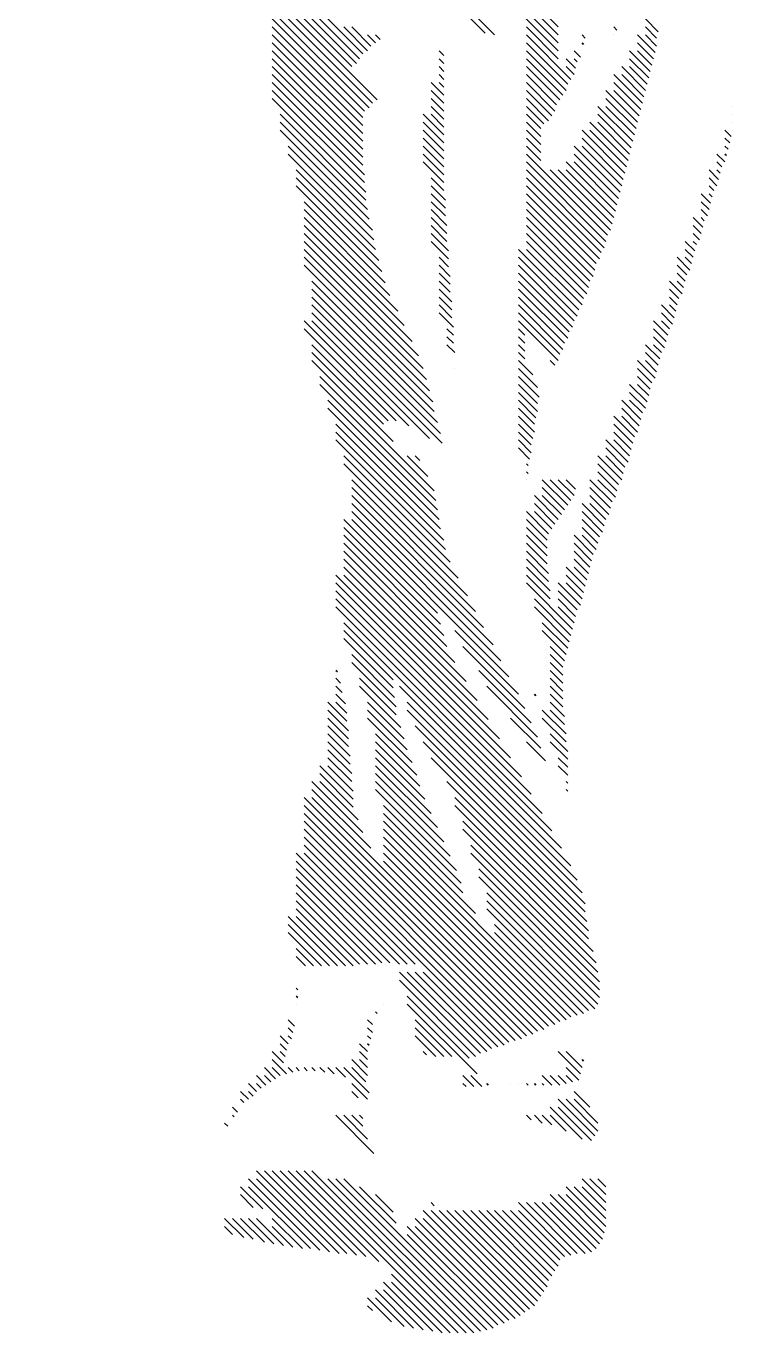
# Model space of a CAD drawing. Header units: inches. Extents: x 1127 to 1879, y 785 to 2162.
# Drawn here: x 1307 to 1620, y 785 to 1365 of the extents above; entities that cross this region are included whole.
import ezdxf

# ---------------------------------------------------------------- set-up
doc = ezdxf.new("R2010")
doc.units = ezdxf.units.IN
doc.header["$MEASUREMENT"] = 0
doc.layers.add('Layer 1', color=7, linetype='Continuous')

# ---------------------------------------------------------------- blocks, each defined once
blk = doc.blocks.new('block 4')
at = {"layer": 'Layer 1', "color": 7, "lineweight": 35}
for points in [[(1306.51, 1498.78), (1454.68, 1350.61)], [(1310.04, 1498.78), (1456.09, 1352.73)], [(1306.51, 1495.25), (1453.27, 1348.49)], [(1306.51, 1491.72), (1451.15, 1347.08)], [(1306.51, 1488.19), (1462.44, 1332.27)], [(1306.51, 1484.67), (1460.32, 1330.85)], [(1489.96, 1382.36), (1510.42, 1361.9)], [(1521.71, 1385.89), (1542.87, 1364.72)], [(1497.01, 1378.83), (1514.65, 1361.19)], [(1525.23, 1378.83), (1542.87, 1361.19)], [(1415.87, 1371.78), (1458.91, 1328.74)], [(1525.23, 1375.3), (1542.87, 1357.67)], [(1525.23, 1371.78), (1542.87, 1354.14)], [(1415.87, 1368.25), (1456.8, 1327.33)], [(1415.87, 1364.72), (1456.09, 1324.5)], [(1447.62, 1364.72), (1458.21, 1354.14)], [(1451.15, 1364.72), (1459.62, 1356.25)], [(1528.76, 1364.72), (1542.87, 1350.61)], [(1567.57, 1364.72), (1568.98, 1363.31)], [(1581.68, 1368.25), (1587.32, 1362.6)], [(1581.68, 1364.72), (1586.62, 1359.78)], [(1415.87, 1361.19), (1456.09, 1320.98)], [(1458.21, 1361.19), (1461.73, 1357.67)], [(1461.73, 1361.19), (1463.85, 1359.08)], [(1528.76, 1361.19), (1548.52, 1341.44)], [(1553.46, 1361.19), (1554.87, 1359.78)], [(1567.57, 1361.19), (1567.57, 1361.19)], [(1578.15, 1361.19), (1585.91, 1353.43)], [(1581.68, 1361.19), (1586.62, 1356.25)], [(1415.87, 1357.67), (1456.09, 1317.45)], [(1415.87, 1354.14), (1456.09, 1313.92)], [(1489.96, 1354.14), (1492.07, 1352.02)], [(1528.76, 1357.67), (1547.11, 1339.32)], [(1528.76, 1354.14), (1546.4, 1336.5)], [(1549.93, 1354.14), (1552.75, 1351.32)], [(1553.46, 1357.67), (1554.16, 1356.96)], [(1574.62, 1354.14), (1583.8, 1344.97)], [(1578.15, 1357.67), (1585.21, 1350.61)], [(1578.15, 1354.14), (1584.5, 1347.79)], [(1415.87, 1350.61), (1456.09, 1310.39)], [(1415.87, 1347.08), (1456.09, 1306.87)], [(1489.96, 1350.61), (1492.07, 1348.49)], [(1489.96, 1347.08), (1492.07, 1344.97)], [(1528.76, 1350.61), (1544.99, 1334.38)], [(1528.76, 1347.08), (1543.58, 1332.27)], [(1546.4, 1350.61), (1550.63, 1346.38)], [(1546.4, 1347.08), (1549.93, 1343.55)], [(1549.93, 1350.61), (1551.34, 1349.2)], [(1571.1, 1347.08), (1581.68, 1336.5)], [(1574.62, 1350.61), (1583.09, 1342.14)], [(1574.62, 1347.08), (1582.38, 1339.32)], [(1415.87, 1343.55), (1456.09, 1303.34)], [(1489.96, 1343.55), (1492.07, 1341.44)], [(1528.76, 1343.55), (1542.17, 1330.15)], [(1567.57, 1343.55), (1580.27, 1330.85)], [(1571.1, 1343.55), (1580.97, 1333.68)], [(1415.87, 1340.03), (1456.8, 1299.1)], [(1415.87, 1336.5), (1456.8, 1295.58)], [(1486.43, 1340.03), (1492.07, 1334.38)], [(1486.43, 1336.5), (1492.07, 1330.85)], [(1489.96, 1340.03), (1492.07, 1337.91)], [(1528.76, 1340.03), (1541.46, 1327.33)], [(1528.76, 1336.5), (1540.05, 1325.21)], [(1564.04, 1336.5), (1578.15, 1322.39)], [(1567.57, 1340.03), (1579.56, 1328.03)], [(1567.57, 1336.5), (1578.86, 1325.21)], [(1415.87, 1332.97), (1457.5, 1291.34)], [(1486.43, 1332.97), (1492.07, 1327.33)], [(1486.43, 1329.44), (1492.07, 1323.8)], [(1528.76, 1332.97), (1538.64, 1323.09)], [(1528.76, 1329.44), (1536.52, 1321.68)], [(1560.51, 1329.44), (1576.03, 1313.92)], [(1564.04, 1332.97), (1577.45, 1319.57)], [(1564.04, 1329.44), (1576.74, 1316.74)], [(1620.48, 1329.44), (1620.48, 1329.44)], [(1419.4, 1325.92), (1457.5, 1287.82)], [(1482.9, 1325.92), (1492.07, 1316.74)], [(1486.43, 1325.92), (1492.07, 1320.27)], [(1528.76, 1325.92), (1535.11, 1319.57)], [(1560.51, 1325.92), (1575.33, 1311.1)], [(1620.48, 1325.92), (1620.48, 1325.92)], [(1419.4, 1322.39), (1458.21, 1283.58)], [(1419.4, 1318.86), (1458.91, 1279.35)], [(1482.9, 1322.39), (1492.07, 1313.22)], [(1482.9, 1318.86), (1492.07, 1309.69)], [(1528.76, 1322.39), (1535.11, 1316.04)], [(1528.76, 1318.86), (1535.11, 1312.51)], [(1553.46, 1318.86), (1572.51, 1299.81)], [(1556.98, 1322.39), (1573.92, 1305.45)], [(1556.98, 1318.86), (1573.21, 1302.63)], [(1560.51, 1322.39), (1574.62, 1308.28)], [(1616.96, 1318.86), (1619.78, 1316.04)], [(1620.48, 1322.39), (1620.48, 1322.39)], [(1620.48, 1318.86), (1620.48, 1318.86)], [(1422.93, 1311.8), (1460.32, 1274.41)], [(1482.9, 1315.33), (1492.07, 1306.16)], [(1482.9, 1311.8), (1492.07, 1302.63)], [(1528.76, 1315.33), (1535.11, 1308.98)], [(1528.76, 1311.8), (1535.11, 1305.45)], [(1549.93, 1311.8), (1570.39, 1291.34)], [(1553.46, 1315.33), (1571.8, 1296.99)], [(1553.46, 1311.8), (1571.1, 1294.17)], [(1616.96, 1315.33), (1619.07, 1313.22)], [(1616.96, 1311.8), (1618.37, 1310.39)], [(1422.93, 1308.28), (1461.03, 1270.18)], [(1482.9, 1308.28), (1492.07, 1299.1)], [(1528.76, 1308.28), (1564.75, 1272.29)], [(1549.93, 1308.28), (1569.68, 1288.52)], [(1613.43, 1308.28), (1616.96, 1304.75)], [(1616.96, 1308.28), (1617.66, 1307.57)], [(1426.46, 1301.22), (1461.73, 1265.94)], [(1482.9, 1304.75), (1492.07, 1295.58)], [(1528.76, 1304.75), (1564.04, 1269.47)], [(1528.76, 1301.22), (1563.33, 1266.65)], [(1539.35, 1301.22), (1566.16, 1274.41)], [(1542.87, 1301.22), (1566.86, 1277.23)], [(1546.4, 1304.75), (1568.27, 1282.88)], [(1546.4, 1301.22), (1567.57, 1280.05)], [(1549.93, 1304.75), (1568.98, 1285.7)], [(1609.9, 1301.22), (1614.13, 1296.99)], [(1613.43, 1304.75), (1615.55, 1302.63)], [(1613.43, 1301.22), (1614.84, 1299.81)], [(1426.46, 1297.69), (1463.15, 1261)], [(1426.46, 1294.17), (1464.56, 1256.07)], [(1486.43, 1297.69), (1492.07, 1292.05)], [(1486.43, 1294.17), (1492.78, 1287.82)], [(1528.76, 1297.69), (1561.92, 1264.53)], [(1528.76, 1294.17), (1561.22, 1261.71)], [(1609.9, 1297.69), (1613.43, 1294.17)], [(1609.9, 1294.17), (1612.02, 1292.05)], [(1486.43, 1290.64), (1492.78, 1284.29)], [(1528.76, 1290.64), (1559.81, 1259.59)], [(1606.37, 1290.64), (1610.61, 1286.4)], [(1609.9, 1290.64), (1611.31, 1289.23)], [(1429.98, 1287.11), (1465.97, 1251.13)], [(1429.98, 1283.58), (1468.08, 1245.48)], [(1486.43, 1287.11), (1492.78, 1280.76)], [(1486.43, 1283.58), (1493.48, 1276.53)], [(1528.76, 1287.11), (1559.1, 1256.77)], [(1528.76, 1283.58), (1558.4, 1253.95)], [(1606.37, 1287.11), (1609.9, 1283.58)], [(1606.37, 1283.58), (1609.2, 1280.76)], [(1429.98, 1280.05), (1471.61, 1238.43)], [(1486.43, 1280.05), (1493.48, 1273)], [(1528.76, 1280.05), (1556.98, 1251.83)], [(1602.85, 1280.05), (1607.08, 1275.82)], [(1606.37, 1280.05), (1607.78, 1278.64)], [(1429.98, 1276.53), (1474.43, 1232.08)], [(1429.98, 1273), (1477.96, 1225.02)], [(1486.43, 1276.53), (1493.48, 1269.47)], [(1486.43, 1273), (1494.19, 1265.24)], [(1528.76, 1276.53), (1556.28, 1249.01)], [(1528.76, 1273), (1555.57, 1246.19)], [(1602.85, 1276.53), (1606.37, 1273)], [(1602.85, 1273), (1605.67, 1270.18)], [(1429.98, 1269.47), (1480.78, 1218.67)], [(1429.98, 1265.94), (1482.9, 1213.03)], [(1486.43, 1269.47), (1494.19, 1261.71)], [(1525.23, 1265.94), (1552.05, 1239.13)], [(1528.76, 1269.47), (1554.16, 1244.07)], [(1528.76, 1265.94), (1553.46, 1241.25)], [(1599.32, 1269.47), (1603.55, 1265.24)], [(1599.32, 1265.94), (1602.85, 1262.42)], [(1602.85, 1269.47), (1604.26, 1268.06)], [(1429.98, 1262.42), (1484.31, 1208.09)], [(1489.96, 1262.42), (1494.19, 1258.18)], [(1525.23, 1262.42), (1551.34, 1236.31)], [(1595.79, 1262.42), (1601.43, 1256.77)], [(1599.32, 1262.42), (1602.14, 1259.59)], [(1429.98, 1258.89), (1485.72, 1203.15)], [(1489.96, 1258.89), (1494.9, 1253.95)], [(1489.96, 1255.36), (1494.9, 1250.42)], [(1525.23, 1258.89), (1549.93, 1234.19)], [(1525.23, 1255.36), (1549.22, 1231.37)], [(1595.79, 1258.89), (1600.02, 1254.65)], [(1595.79, 1255.36), (1599.32, 1251.83)], [(1433.51, 1251.83), (1487.13, 1198.21)], [(1433.51, 1248.3), (1487.84, 1193.98)], [(1489.96, 1251.83), (1494.9, 1246.89)], [(1489.96, 1248.3), (1495.6, 1242.66)], [(1525.23, 1251.83), (1547.81, 1229.25)], [(1525.23, 1248.3), (1547.11, 1226.43)], [(1592.26, 1251.83), (1597.91, 1246.19)], [(1592.26, 1248.3), (1596.5, 1244.07)], [(1595.79, 1251.83), (1598.61, 1249.01)], [(1433.51, 1244.78), (1489.25, 1189.04)], [(1489.96, 1244.78), (1495.6, 1239.13)], [(1525.23, 1244.78), (1545.7, 1224.32)], [(1592.26, 1244.78), (1595.79, 1241.25)], [(1433.51, 1241.25), (1490.66, 1184.1)], [(1433.51, 1237.72), (1491.37, 1179.87)], [(1489.96, 1241.25), (1495.6, 1235.6)], [(1489.96, 1237.72), (1496.31, 1231.37)], [(1525.23, 1241.25), (1544.99, 1221.49)], [(1525.23, 1237.72), (1543.58, 1219.38)], [(1588.73, 1241.25), (1594.38, 1235.6)], [(1588.73, 1237.72), (1593.67, 1232.78)], [(1592.26, 1241.25), (1595.08, 1238.43)], [(1429.98, 1234.19), (1476.55, 1187.63)], [(1429.98, 1230.67), (1470.91, 1189.74)], [(1433.51, 1234.19), (1485.72, 1181.98)], [(1493.48, 1230.67), (1496.31, 1227.84)], [(1525.23, 1234.19), (1542.87, 1216.55)], [(1525.23, 1230.67), (1528.06, 1227.84)], [(1585.21, 1234.19), (1591.56, 1227.84)], [(1585.21, 1230.67), (1590.85, 1225.02)], [(1588.73, 1234.19), (1592.26, 1230.67)], [(1493.48, 1227.14), (1496.31, 1224.32)], [(1525.23, 1227.14), (1528.06, 1224.32)], [(1585.21, 1227.14), (1590.15, 1222.2)], [(1433.51, 1223.61), (1467.38, 1189.74)], [(1433.51, 1220.08), (1465.26, 1188.33)], [(1493.48, 1223.61), (1497.01, 1220.08)], [(1525.23, 1223.61), (1528.06, 1220.79)], [(1525.23, 1220.08), (1528.06, 1217.26)], [(1581.68, 1223.61), (1588.03, 1217.26)], [(1581.68, 1220.08), (1587.32, 1214.44)], [(1585.21, 1223.61), (1588.73, 1220.08)], [(1433.51, 1216.55), (1469.5, 1180.57)], [(1497.01, 1213.03), (1497.01, 1213.03)], [(1525.23, 1216.55), (1531.58, 1210.2)], [(1525.23, 1213.03), (1533.7, 1204.56)], [(1539.35, 1216.55), (1541.46, 1214.44)], [(1578.15, 1216.55), (1585.91, 1208.79)], [(1578.15, 1213.03), (1584.5, 1206.68)], [(1581.68, 1216.55), (1586.62, 1211.62)], [(1437.04, 1209.5), (1487.84, 1158.7)], [(1525.23, 1209.5), (1534.41, 1200.33)], [(1578.15, 1209.5), (1583.8, 1203.85)], [(1437.04, 1205.97), (1488.55, 1154.47)], [(1525.23, 1205.97), (1533.7, 1197.5)], [(1525.23, 1202.44), (1533.7, 1193.98)], [(1574.62, 1205.97), (1582.38, 1198.21)], [(1574.62, 1202.44), (1581.68, 1195.39)], [(1578.15, 1205.97), (1583.09, 1201.03)], [(1440.57, 1198.92), (1489.25, 1150.23)], [(1525.23, 1198.92), (1533, 1191.15)], [(1571.1, 1198.92), (1579.56, 1190.45)], [(1574.62, 1198.92), (1580.27, 1193.27)], [(1440.57, 1195.39), (1489.96, 1146)], [(1525.23, 1195.39), (1532.29, 1188.33)], [(1525.23, 1191.86), (1532.29, 1184.8)], [(1567.57, 1191.86), (1576.74, 1182.69)], [(1571.1, 1195.39), (1578.86, 1187.63)], [(1571.1, 1191.86), (1578.15, 1184.8)], [(1444.1, 1188.33), (1490.66, 1141.77)], [(1444.1, 1184.8), (1492.07, 1136.83)], [(1525.23, 1188.33), (1531.58, 1181.98)], [(1525.23, 1184.8), (1530.88, 1179.16)], [(1567.57, 1188.33), (1576.03, 1179.87)], [(1567.57, 1184.8), (1575.33, 1177.04)], [(1444.1, 1181.28), (1492.78, 1132.59)], [(1525.23, 1181.28), (1530.88, 1175.63)], [(1564.04, 1181.28), (1573.92, 1171.4)], [(1567.57, 1181.28), (1574.62, 1174.22)], [(1447.62, 1174.22), (1494.9, 1126.95)], [(1475.85, 1174.22), (1485.02, 1165.05)], [(1479.37, 1174.22), (1481.49, 1172.1)], [(1525.23, 1177.75), (1530.17, 1172.81)], [(1560.51, 1174.22), (1571.1, 1163.64)], [(1564.04, 1177.75), (1572.51, 1169.28)], [(1564.04, 1174.22), (1571.8, 1166.46)], [(1447.62, 1170.69), (1498.42, 1119.89)], [(1528.76, 1170.69), (1529.47, 1169.99)], [(1528.76, 1167.17), (1529.47, 1166.46)], [(1560.51, 1170.69), (1569.68, 1161.52)], [(1560.51, 1167.17), (1568.98, 1158.7)], [(1451.15, 1163.64), (1502.66, 1112.13)], [(1528.76, 1163.64), (1528.76, 1163.64)], [(1535.82, 1163.64), (1547.11, 1152.35)], [(1539.35, 1163.64), (1548.52, 1154.47)], [(1542.87, 1163.64), (1549.93, 1156.58)], [(1546.4, 1163.64), (1550.63, 1159.4)], [(1556.98, 1163.64), (1566.86, 1153.76)], [(1560.51, 1163.64), (1568.27, 1155.88)], [(1451.15, 1160.11), (1506.18, 1105.08)], [(1451.15, 1156.58), (1509.71, 1098.02)], [(1532.29, 1156.58), (1542.87, 1146)], [(1535.82, 1160.11), (1545.7, 1150.23)], [(1535.82, 1156.58), (1544.28, 1148.12)], [(1556.98, 1160.11), (1566.16, 1150.94)], [(1556.98, 1156.58), (1565.45, 1148.12)], [(1451.15, 1153.05), (1513.95, 1090.26)], [(1451.15, 1149.53), (1517.47, 1083.2)], [(1528.76, 1149.53), (1538.64, 1139.65)], [(1532.29, 1153.05), (1541.46, 1143.88)], [(1532.29, 1149.53), (1540.05, 1141.77)], [(1553.46, 1153.05), (1563.33, 1143.18)], [(1553.46, 1149.53), (1562.63, 1140.35)], [(1556.98, 1153.05), (1564.04, 1146)], [(1447.62, 1146), (1489.25, 1104.37)], [(1451.15, 1146), (1521, 1076.15)], [(1528.76, 1146), (1537.93, 1136.83)], [(1553.46, 1146), (1561.22, 1138.24)], [(1447.62, 1142.47), (1490.66, 1099.43)], [(1447.62, 1138.94), (1492.07, 1094.49)], [(1528.76, 1142.47), (1537.93, 1133.3)], [(1528.76, 1138.94), (1537.93, 1129.77)], [(1549.93, 1138.94), (1558.4, 1130.48)], [(1553.46, 1142.47), (1560.51, 1135.42)], [(1553.46, 1138.94), (1559.81, 1132.59)], [(1447.62, 1135.42), (1493.48, 1089.55)], [(1447.62, 1131.89), (1497.01, 1082.5)], [(1528.76, 1135.42), (1537.93, 1126.24)], [(1528.76, 1131.89), (1538.64, 1122.01)], [(1549.93, 1135.42), (1557.69, 1127.65)], [(1549.93, 1131.89), (1556.98, 1124.83)], [(1447.62, 1128.36), (1501.95, 1074.03)], [(1528.76, 1128.36), (1538.64, 1118.48)], [(1549.93, 1128.36), (1556.28, 1122.01)], [(1444.1, 1121.3), (1516.77, 1048.63)], [(1447.62, 1124.83), (1506.89, 1065.57)], [(1447.62, 1121.3), (1511.83, 1057.1)], [(1528.76, 1124.83), (1539.35, 1114.25)], [(1528.76, 1121.3), (1539.35, 1110.72)], [(1546.4, 1124.83), (1554.87, 1116.37)], [(1546.4, 1121.3), (1554.16, 1113.54)], [(1549.93, 1124.83), (1555.57, 1119.19)], [(1444.1, 1117.78), (1521.71, 1040.17)], [(1444.1, 1114.25), (1526.65, 1031.7)], [(1528.76, 1117.78), (1549.22, 1097.32)], [(1542.87, 1117.78), (1552.75, 1107.9)], [(1542.87, 1114.25), (1551.34, 1105.78)], [(1546.4, 1117.78), (1553.46, 1110.72)], [(1444.1, 1110.72), (1530.88, 1023.94)], [(1532.29, 1110.72), (1548.52, 1094.49)], [(1542.87, 1110.72), (1550.63, 1102.96)], [(1444.1, 1107.19), (1535.82, 1015.47)], [(1532.29, 1107.19), (1547.81, 1091.67)], [(1542.87, 1107.19), (1549.93, 1100.14)], [(1447.62, 1100.14), (1540.05, 1007.71)], [(1535.82, 1100.14), (1547.11, 1088.85)], [(1447.62, 1096.61), (1469.5, 1074.74)], [(1447.62, 1093.08), (1469.5, 1071.21)], [(1497.01, 1096.61), (1525.23, 1068.39)], [(1535.82, 1096.61), (1546.4, 1086.03)], [(1451.15, 1086.03), (1470.2, 1066.98)], [(1500.54, 1089.55), (1528.06, 1062.04)], [(1539.35, 1089.55), (1545.7, 1083.2)], [(1539.35, 1086.03), (1544.99, 1080.38)], [(1451.15, 1082.5), (1470.91, 1062.74)], [(1539.35, 1082.5), (1544.99, 1076.85)], [(1444.1, 1078.97), (1444.8, 1078.27)], [(1444.1, 1075.44), (1446.21, 1073.33)], [(1454.68, 1075.44), (1470.91, 1059.22)], [(1507.6, 1078.97), (1530.88, 1055.69)], [(1539.35, 1078.97), (1544.99, 1073.33)], [(1539.35, 1075.44), (1544.99, 1069.8)], [(1444.1, 1071.92), (1446.92, 1069.09)], [(1444.1, 1068.39), (1448.33, 1064.15)], [(1454.68, 1071.92), (1473.02, 1053.57)], [(1472.32, 1071.92), (1544.28, 999.95)], [(1511.12, 1071.92), (1533.7, 1049.34)], [(1532.29, 1068.39), (1533, 1067.68)], [(1539.35, 1071.92), (1544.99, 1066.27)], [(1539.35, 1068.39), (1544.99, 1062.74)], [(1440.57, 1064.86), (1449.03, 1056.39)], [(1444.1, 1064.86), (1449.03, 1059.92)], [(1458.21, 1064.86), (1474.43, 1048.63)], [(1475.85, 1064.86), (1548.52, 992.19)], [(1539.35, 1064.86), (1545.7, 1058.51)], [(1440.57, 1061.33), (1449.74, 1052.16)], [(1440.57, 1057.8), (1449.74, 1048.63)], [(1458.21, 1061.33), (1475.85, 1043.69)], [(1458.21, 1057.8), (1477.96, 1038.05)], [(1475.85, 1061.33), (1551.34, 985.84)], [(1521.71, 1057.8), (1535.11, 1044.4)], [(1535.82, 1061.33), (1546.4, 1050.75)], [(1535.82, 1057.8), (1546.4, 1047.22)], [(1539.35, 1061.33), (1545.7, 1054.98)], [(1440.57, 1054.28), (1449.74, 1045.1)], [(1440.57, 1050.75), (1450.45, 1040.87)], [(1461.73, 1050.75), (1480.08, 1032.4)], [(1479.37, 1054.28), (1553.46, 980.19)], [(1539.35, 1050.75), (1547.11, 1042.99)], [(1440.57, 1047.22), (1450.45, 1037.34)], [(1461.73, 1047.22), (1481.49, 1027.47)], [(1482.9, 1047.22), (1554.87, 975.25)], [(1528.76, 1047.22), (1537.23, 1038.75)], [(1539.35, 1047.22), (1547.11, 1039.46)], [(1440.57, 1043.69), (1451.15, 1033.11)], [(1440.57, 1040.17), (1451.15, 1029.58)], [(1461.73, 1043.69), (1483.61, 1021.82)], [(1461.73, 1040.17), (1486.43, 1015.47)], [(1486.43, 1040.17), (1554.87, 971.73)], [(1542.87, 1040.17), (1547.11, 1035.93)], [(1437.04, 1036.64), (1451.86, 1021.82)], [(1437.04, 1033.11), (1451.86, 1018.29)], [(1440.57, 1036.64), (1451.86, 1025.35)], [(1461.73, 1036.64), (1489.25, 1009.12)], [(1461.73, 1033.11), (1492.07, 1002.77)], [(1542.87, 1036.64), (1547.11, 1032.4)], [(1433.51, 1029.58), (1456.09, 1007)], [(1437.04, 1029.58), (1453.97, 1012.65)], [(1461.73, 1029.58), (1494.9, 996.42)], [(1493.48, 1029.58), (1555.57, 967.49)], [(1546.4, 1029.58), (1547.11, 1028.88)], [(1429.98, 1022.53), (1533.7, 918.81)], [(1433.51, 1026.05), (1459.62, 999.95)], [(1433.51, 1022.53), (1536.52, 919.52)], [(1461.73, 1026.05), (1497.72, 990.07)], [(1497.01, 1022.53), (1556.28, 963.26)], [(1546.4, 1026.05), (1547.11, 1025.35)], [(1429.98, 1019), (1531.58, 917.4)], [(1465.26, 1019), (1499.83, 984.43)], [(1497.01, 1019), (1556.28, 959.73)], [(1429.98, 1015.47), (1528.76, 916.69)], [(1429.98, 1011.94), (1526.65, 915.28)], [(1465.26, 1015.47), (1500.54, 980.19)], [(1465.26, 1011.94), (1506.18, 971.02)], [(1500.54, 1011.94), (1558.4, 954.09)], [(1429.98, 1008.42), (1523.82, 914.58)], [(1429.98, 1004.89), (1521, 913.87)], [(1465.26, 1008.42), (1548.52, 925.16)], [(1465.26, 1004.89), (1546.4, 923.75)], [(1500.54, 1008.42), (1559.81, 949.15)], [(1429.98, 1001.36), (1518.88, 912.46)], [(1465.26, 1001.36), (1543.58, 923.04)], [(1504.07, 1001.36), (1560.51, 944.92)], [(1426.46, 997.83), (1475.85, 948.44)], [(1426.46, 994.3), (1472.32, 948.44)], [(1429.98, 997.83), (1479.37, 948.44)], [(1465.26, 997.83), (1541.46, 921.63)], [(1465.26, 994.3), (1538.64, 920.93)], [(1504.07, 997.83), (1561.22, 940.68)], [(1426.46, 990.78), (1468.08, 949.15)], [(1426.46, 987.25), (1464.56, 949.15)], [(1507.6, 990.78), (1561.22, 937.15)], [(1507.6, 987.25), (1561.22, 933.63)], [(1426.46, 983.72), (1461.73, 948.44)], [(1426.46, 980.19), (1458.21, 948.44)], [(1426.46, 976.67), (1454.68, 948.44)], [(1511.12, 980.19), (1560.51, 930.8)], [(1511.12, 976.67), (1559.1, 928.69)], [(1422.93, 969.61), (1444.8, 947.74)], [(1426.46, 973.14), (1451.86, 947.74)], [(1426.46, 969.61), (1448.33, 947.74)], [(1511.12, 973.14), (1556.28, 927.98)], [(1422.93, 966.08), (1441.27, 947.74)], [(1514.65, 966.08), (1554.16, 926.57)], [(1422.93, 962.55), (1437.75, 947.74)], [(1514.65, 962.55), (1551.34, 925.87)], [(1426.46, 955.5), (1434.22, 947.74)], [(1426.46, 951.97), (1430.69, 947.74)], [(1472.32, 944.92), (1508.3, 908.93)], [(1472.32, 941.39), (1506.18, 907.52)], [(1475.85, 944.92), (1511.12, 909.64)], [(1479.37, 944.92), (1513.24, 911.05)], [(1482.9, 944.92), (1516.06, 911.75)], [(1426.46, 937.86), (1427.16, 937.15)], [(1426.46, 934.33), (1427.16, 933.63)], [(1475.85, 934.33), (1503.36, 906.82)], [(1426.46, 930.8), (1426.46, 930.8)], [(1465.26, 930.8), (1465.26, 930.8)], [(1475.85, 930.8), (1506.89, 899.76)], [(1422.93, 923.75), (1425.75, 920.93)], [(1458.21, 923.75), (1460.32, 921.63)], [(1461.73, 927.28), (1462.44, 926.57)], [(1479.37, 923.75), (1495.6, 907.52)], [(1422.93, 920.22), (1425.05, 918.1)], [(1458.21, 920.22), (1460.32, 918.1)], [(1479.37, 920.22), (1492.07, 907.52)], [(1419.4, 916.69), (1422.93, 913.17)], [(1419.4, 913.17), (1422.22, 910.34)], [(1422.93, 916.69), (1424.34, 915.28)], [(1454.68, 913.17), (1458.21, 909.64)], [(1458.21, 916.69), (1459.62, 915.28)], [(1458.21, 913.17), (1458.91, 912.46)], [(1479.37, 916.69), (1488.55, 907.52)], [(1415.87, 909.64), (1420.81, 904.7)], [(1415.87, 906.11), (1422.22, 899.76)], [(1419.4, 909.64), (1421.52, 907.52)], [(1451.15, 906.11), (1458.21, 899.05)], [(1454.68, 909.64), (1458.21, 906.11)], [(1454.68, 906.11), (1458.21, 902.58)], [(1482.9, 909.64), (1484.31, 908.23)], [(1542.87, 909.64), (1552.75, 899.76)], [(1546.4, 909.64), (1553.46, 902.58)], [(1553.46, 906.11), (1554.16, 905.4)], [(1412.35, 902.58), (1417.28, 897.64)], [(1415.87, 902.58), (1419.4, 899.05)], [(1422.93, 902.58), (1425.05, 900.47)], [(1426.46, 902.58), (1427.87, 901.17)], [(1429.98, 902.58), (1431.4, 901.17)], [(1433.51, 902.58), (1434.92, 901.17)], [(1437.04, 902.58), (1439.16, 900.47)], [(1440.57, 902.58), (1443.39, 899.76)], [(1444.1, 902.58), (1448.33, 898.35)], [(1447.62, 902.58), (1458.91, 891.29)], [(1451.15, 902.58), (1457.5, 896.23)], [(1546.4, 902.58), (1552.05, 896.94)], [(1405.29, 895.53), (1408.82, 892)], [(1408.82, 899.05), (1413.05, 894.82)], [(1408.82, 895.53), (1410.93, 893.41)], [(1412.35, 899.05), (1415.17, 896.23)], [(1451.15, 895.53), (1458.21, 888.47)], [(1500.54, 899.05), (1505.48, 894.12)], [(1500.54, 895.53), (1501.95, 894.12)], [(1504.07, 899.05), (1509.01, 894.12)], [(1511.12, 895.53), (1511.83, 894.82)], [(1521.71, 895.53), (1521.71, 895.53)], [(1525.23, 895.53), (1525.23, 895.53)], [(1528.76, 895.53), (1529.47, 894.82)], [(1532.29, 895.53), (1533, 894.82)], [(1535.82, 899.05), (1540.05, 894.82)], [(1535.82, 895.53), (1536.52, 894.82)], [(1539.35, 899.05), (1543.58, 894.82)], [(1542.87, 899.05), (1546.4, 895.53)], [(1546.4, 899.05), (1549.22, 896.23)], [(1401.76, 892), (1405.29, 888.47)], [(1401.76, 888.47), (1403.17, 887.06)], [(1405.29, 892), (1407.41, 889.88)], [(1451.15, 892), (1453.97, 889.18)], [(1542.87, 888.47), (1559.1, 872.24)], [(1546.4, 888.47), (1560.51, 874.36)], [(1549.93, 892), (1556.98, 884.94)], [(1549.93, 888.47), (1560.51, 877.89)], [(1398.23, 884.94), (1400.35, 882.83)], [(1539.35, 884.94), (1553.46, 870.83)], [(1542.87, 884.94), (1557.69, 870.13)], [(1394.71, 877.89), (1396.12, 876.48)], [(1398.23, 881.42), (1398.94, 880.71)], [(1444.1, 881.42), (1461.03, 864.48)], [(1447.62, 881.42), (1458.21, 870.83)], [(1451.15, 881.42), (1456.09, 876.48)], [(1454.68, 881.42), (1456.09, 880)], [(1528.76, 881.42), (1530.88, 879.3)], [(1532.29, 881.42), (1535.82, 877.89)], [(1535.82, 881.42), (1540.05, 877.18)], [(1539.35, 881.42), (1546.4, 874.36)], [(1405.29, 853.19), (1437.04, 821.44)], [(1408.82, 856.72), (1445.51, 820.03)], [(1408.82, 853.19), (1441.27, 820.74)], [(1412.35, 856.72), (1449.03, 820.03)], [(1415.87, 856.72), (1453.27, 819.33)], [(1419.4, 856.72), (1457.5, 818.62)], [(1422.93, 856.72), (1463.15, 816.5)], [(1426.46, 856.72), (1498.42, 784.75)], [(1429.98, 856.72), (1501.95, 784.75)], [(1433.51, 856.72), (1505.48, 784.75)], [(1440.57, 853.19), (1508.3, 785.46)], [(1444.1, 853.19), (1511.12, 786.17)], [(1447.62, 853.19), (1513.95, 786.87)], [(1553.46, 853.19), (1564.04, 842.61)], [(1556.98, 853.19), (1564.04, 846.14)], [(1560.51, 853.19), (1564.04, 849.67)], [(1401.76, 849.67), (1411.64, 839.79)], [(1405.29, 849.67), (1432.81, 822.15)], [(1454.68, 849.67), (1470.91, 833.44)], [(1546.4, 849.67), (1564.04, 832.03)], [(1549.93, 849.67), (1564.04, 835.55)], [(1553.46, 849.67), (1564.04, 839.08)], [(1401.76, 846.14), (1407.41, 840.49)], [(1461.73, 846.14), (1469.5, 838.38)], [(1486.43, 842.61), (1487.84, 841.2)], [(1525.23, 842.61), (1548.52, 819.33)], [(1528.76, 842.61), (1551.34, 820.03)], [(1532.29, 842.61), (1554.87, 820.03)], [(1535.82, 842.61), (1557.69, 820.74)], [(1539.35, 846.14), (1561.22, 824.27)], [(1539.35, 842.61), (1559.81, 822.15)], [(1542.87, 846.14), (1562.63, 826.38)], [(1546.4, 846.14), (1563.33, 829.2)], [(1482.9, 839.08), (1528.06, 793.93)], [(1486.43, 839.08), (1530.17, 795.34)], [(1489.96, 839.08), (1532.29, 796.75)], [(1493.48, 839.08), (1533.7, 798.87)], [(1497.01, 839.08), (1535.11, 800.98)], [(1500.54, 839.08), (1536.52, 803.1)], [(1504.07, 839.08), (1537.93, 805.22)], [(1507.6, 839.08), (1538.64, 808.04)], [(1511.12, 839.08), (1540.05, 810.15)], [(1514.65, 839.08), (1541.46, 812.27)], [(1518.18, 839.08), (1542.87, 814.39)], [(1521.71, 839.08), (1543.58, 817.21)], [(1525.23, 839.08), (1545.7, 818.62)], [(1394.71, 835.55), (1403.17, 827.09)], [(1394.71, 832.03), (1398.23, 828.5)], [(1398.23, 835.55), (1407.41, 826.38)], [(1401.76, 835.55), (1412.35, 824.97)], [(1405.29, 835.55), (1416.58, 824.27)], [(1408.82, 835.55), (1420.81, 823.56)], [(1415.87, 835.55), (1429.28, 822.15)], [(1415.87, 832.03), (1425.05, 822.85)], [(1475.85, 832.03), (1518.88, 788.99)], [(1479.37, 835.55), (1523.82, 791.1)], [(1479.37, 832.03), (1521, 790.4)], [(1482.9, 835.55), (1525.94, 792.52)], [(1475.85, 828.5), (1516.06, 788.28)], [(1465.26, 807.33), (1487.13, 785.46)], [(1468.79, 810.86), (1494.9, 784.75)], [(1468.79, 807.33), (1491.37, 784.75)], [(1461.73, 803.8), (1478.67, 786.87)], [(1465.26, 803.8), (1482.9, 786.17)], [(1458.21, 800.28), (1468.79, 789.69)], [(1458.21, 796.75), (1460.32, 794.63)], [(1461.73, 800.28), (1474.43, 787.58)]]:
    blk.add_lwpolyline(points, dxfattribs=at)
blk = doc.blocks.new('block 2')
at = {"layer": 'Layer 1'}
blk.add_blockref('block 4', (0, 0), dxfattribs=at)

msp = doc.modelspace()

# ---------------------------------------------------------------- block references
at = {"layer": 'Layer 1'}
msp.add_blockref('block 2', (0, 0), dxfattribs=at)

doc.saveas('drawing.dxf')
